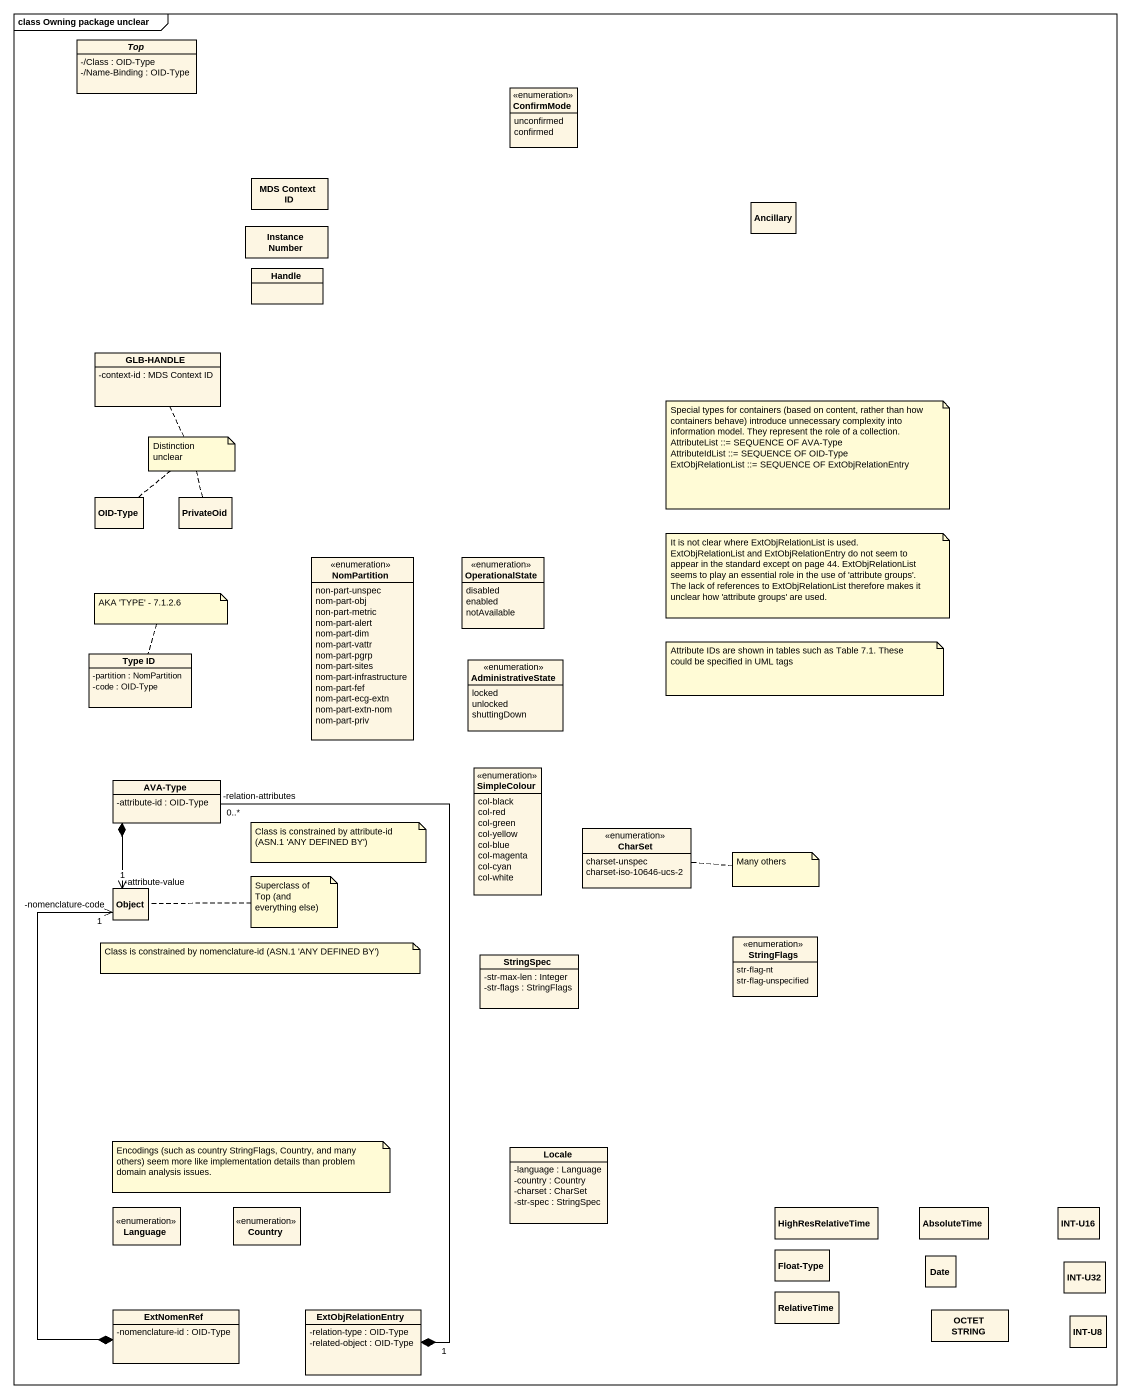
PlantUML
@startuml
mainframe class Owning package unclear
hide circle
hide empty members
skinparam classAttributeIconSize 0
abstract class "Top" as Top_ {
  -/Class : OID-Type
  -/Name-Binding : OID-Type
}
enum ConfirmMode {
  unconfirmed
  confirmed
}
class "MDS Context ID" as MDS_Context_ID
class "Instance Number" as Instance_Number
class Ancillary
class Handle
class "GLB-HANDLE" as GLB_HANDLE {
  -context-id : MDS Context ID
}
class "OID-Type" as OID_Type
class PrivateOid
enum NomPartition {
  non-part-unspec
  nom-part-obj
  non-part-metric
  nom-part-alert
  nom-part-dim
  nom-part-vattr
  nom-part-pgrp
  nom-part-sites
  nom-part-infrastructure
  nom-part-fef
  nom-part-ecg-extn
  nom-part-extn-nom
  nom-part-priv
}
enum OperationalState {
  disabled
  enabled
  notAvailable
}
class "Type ID" as Type_ID {
  -partition : NomPartition
  -code : OID-Type
}
enum AdministrativeState {
  locked
  unlocked
  shuttingDown
}
enum SimpleColour {
  col-black
  col-red
  col-green
  col-yellow
  col-blue
  col-magenta
  col-cyan
  col-white
}
class "AVA-Type" as AVA_Type {
  -attribute-id : OID-Type
}
enum CharSet {
  charset-unspec
  charset-iso-10646-ucs-2
}
class "Object" as Object_
class StringSpec {
  -str-max-len : Integer
  -str-flags : StringFlags
}
enum StringFlags {
  str-flag-nt
  str-flag-unspecified
}
class Locale {
  -language : Language
  -country : Country
  -charset : CharSet
  -str-spec : StringSpec
}
enum Language
enum Country
class HighResRelativeTime
class AbsoluteTime
class "INT-U16" as INT_U16
class "Float-Type" as Float_Type
class Date
class "INT-U32" as INT_U32
class ExtNomenRef {
  -nomenclature-id : OID-Type
}
class ExtObjRelationEntry {
  -relation-type : OID-Type
  -related-object : OID-Type
}
class RelativeTime
class "OCTET STRING" as OCTET_STRING
class "INT-U8" as INT_U8
AVA_Type *--> "1\n-attribute-value" Object_
ExtNomenRef *-up-> "-nomenclature-code\n1" Object_
ExtObjRelationEntry "1" *-up- "0..*\n-relation-attributes" AVA_Type
note as N1
  Special types for containers (based on content, rather than how containers behave) introduce unnecessary complexity into information model. They represent the role of a collection.
  AttributeList ::= SEQUENCE OF AVA-Type
  AttributeIdList ::= SEQUENCE OF OID-Type
  ExtObjRelationList ::= SEQUENCE OF ExtObjRelationEntry
end note
note as N2
  Distinction unclear
end note
N2 .. GLB_HANDLE
N2 .. OID_Type
N2 .. PrivateOid
note as N3
  It is not clear where ExtObjRelationList is used. ExtObjRelationList and ExtObjRelationEntry do not seem to appear in the standard except on page 44. ExtObjRelationList seems to play an essential role in the use of 'attribute groups'. The lack of references to ExtObjRelationList therefore makes it unclear how 'attribute groups' are used.
end note
note top of Type_ID : AKA 'TYPE' - 7.1.2.6
note as N5
  Attribute IDs are shown in tables such as Table 7.1. These could be specified in UML tags
end note
note as N6
  Class is constrained by attribute-id (ASN.1 'ANY DEFINED BY')
end note
note right of CharSet : Many others
note right of Object_ : Superclass of Top (and everything else)
note as N9
  Class is constrained by nomenclature-id (ASN.1 'ANY DEFINED BY')
end note
note as N10
  Encodings (such as country StringFlags, Country, and many others) seem more like implementation details than problem domain analysis issues.
end note
@enduml
